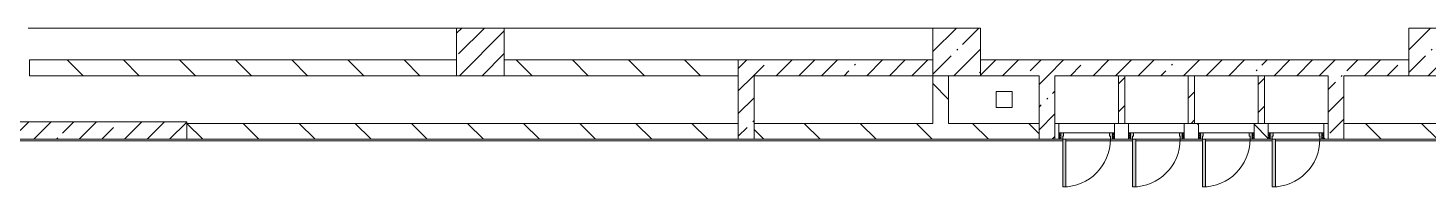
# Model space of a CAD drawing. Header units: millimetres. Extents: x 81469 to 281789, y -8553 to 29000.
# Drawn here: x 195365 to 213005, y 10300 to 12300 of the extents above; entities that cross this region are included whole.
import ezdxf

# ---------------------------------------------------------------- set-up
doc = ezdxf.new("R2010")
doc.units = ezdxf.units.MM
for name, color, linetype, lineweight, true_color in [('A-DOOR-2', 7, 'Continuous', 5, 0xe2e2e2), ('A-DOOR-3', 7, 'Continuous', 5, 0xaaaaaa), ('A-DOOR-FRAM-1', 7, 'Continuous', 5, 0xe2e2e2), ('A-DOOR-FRAM-3', 7, 'Continuous', 5, 0xaaaaaa), ('A-FLOR-3', 7, 'Continuous', 5, 0xaaaaaa)]:
    doc.layers.add(name, color=color, linetype=linetype, lineweight=lineweight, true_color=true_color)
for name, color, linetype, lineweight in [('A-WALL', 7, 'Continuous', 9), ('I-WALL-2', 7, 'Continuous', 5), ('S-COLS-1', 7, 'Continuous', 5)]:
    doc.layers.add(name, color=color, linetype=linetype, lineweight=lineweight)
pattern_1 = [(135, (152605.2, 0), (-353.5534, -353.5534), [])]
pattern_2 = [(45, (152605.2, 0), (-285.1231, 285.1231), []), (45, (152890.3, 0), (-285.1231, 285.1231), [504.031, -100.806, 16.764, -84.042])]
pattern_3 = [(45, (152605.18, 0), (-176.7767, 176.7767), [])]
pattern_4 = [(135, (1951.41, 164.685), (-14.14214, -14.14214), []), (225, (1951.41, 164.685), (14.14214, -14.14214), [])]
pattern_5 = [(45, (-171.384, 164.685), (-14.1421, 14.1421), []), (135, (-171.384, 164.685), (-14.1421, -14.1421), [])]

# ---------------------------------------------------------------- blocks, each defined once
blk = doc.blocks.new('BSC_Колонна _Прямоугольная - 600х600-23205375-3_5_3_птичка')
at = {"layer": 'S-COLS-1'}
h = blk.add_hatch(dxfattribs=at)
h.set_pattern_fill('FP_64', color=256, style=0, pattern_type=2)
h.set_pattern_definition([(45, (-54460, -12000), (-285.123, 285.123), []), (45, (-54174.88, -12000), (-285.123, 285.123), [504.031, -100.806, 16.764, -84.042])])
h.paths.add_polyline_path([(-300, -300), (300, -300), (300, 300), (-300, 300)])
for p, q in [((300, 300), (-300, 300)), ((-300, 300), (-300, -300)), ((300, -300), (300, 300)), ((-300, -300), (300, -300))]:
    blk.add_line(p, q, dxfattribs=at)
blk = doc.blocks.new('BSC_Колонна _Прямоугольная - 600х600-V33-3_5_3_птичка')
at = {"layer": 'S-COLS-1'}
h = blk.add_hatch(dxfattribs=at)
h.set_pattern_fill('FP_73', color=256, style=0, pattern_type=2)
h.set_pattern_definition([(45, (-60460, -12000), (-285.1231, 285.1231), []), (45, (-60174.88, -12000), (-285.1231, 285.1231), [504.031, -100.806, 16.764, -84.042])])
h.paths.add_polyline_path([(-300, -300), (300, -300), (300, 300), (-300, 300)])
for p, q in [((300, 300), (-300, 300)), ((-300, 300), (-300, -300)), ((300, -300), (300, 300)), ((-300, -300), (300, -300))]:
    blk.add_line(p, q, dxfattribs=at)
blk = doc.blocks.new('110_Дверь_СКБ_1Ст - д-18 700x2100h_Технический шкаф ЭОМ и СС-V109-3_5_3_птичка')
at = {"layer": 'A-DOOR-2'}
h = blk.add_hatch(color=256, dxfattribs=at)
h.paths.add_polyline_path([(-312.5, 100), (-312.5, 20), (-277.5, 20), (-277.5, 60), (-287.5, 60), (-292.5, 100)])
h.paths.add_polyline_path([(312.5, 100), (312.5, 60), (302.5, 60), (302.5, 20), (337.5, 20), (337.5, 100)])
at = {"layer": 'A-DOOR-3'}
h = blk.add_hatch(dxfattribs=at)
h.set_pattern_fill('FP_102', color=256, style=0, pattern_type=2)
h.set_pattern_definition(pattern_4)
h.paths.add_polyline_path([(362.5, 100), (337.5, 100), (337.5, 20), (362.5, 20)])
at = {"layer": 'A-DOOR-FRAM-1'}
blk.add_hatch(color=256, dxfattribs=at).paths.add_polyline_path([(272.5, 700), (272.5, 100), (312.5, 100), (312.5, 700)])
at = {"layer": 'A-DOOR-FRAM-3'}
h = blk.add_hatch(dxfattribs=at)
h.set_pattern_fill('FP_103', color=256, style=0, pattern_type=2)
h.set_pattern_definition(pattern_5)
h.paths.add_polyline_path([(-312.5, 100), (-337.5, 100), (-337.5, 20), (-312.5, 20)])
at = {"layer": 'A-DOOR-3'}
for p, q in [((312.5, 700), (272.5, 700)), ((272.5, 700), (272.5, 100)), ((312.5, 100), (312.5, 700)), ((272.5, 100), (312.5, 100))]:
    blk.add_line(p, q, dxfattribs=at)
blk.add_arc((312.5, 100), 600, 90, 180, dxfattribs=at)
at = {"layer": 'A-DOOR-FRAM-3'}
for p, q in [((-312.5, 100), (-337.5, 100)), ((-337.5, 100), (-337.5, 20)), ((-337.5, 20), (-312.5, 20)), ((-287.5, 100), (-312.5, 100)), ((-312.5, 100), (-312.5, 20)), ((-312.5, 20), (-312.5, 100)), ((-312.5, 20), (-277.5, 20)), ((-287.5, 60), (-287.5, 100)), ((-287.5, 100), (272.5, 100)), ((-277.5, 60), (-287.5, 60)), ((-277.5, 20), (-277.5, 60)), ((302.5, 20), (-277.5, 20)), ((312.5, 60), (302.5, 60)), ((302.5, 60), (302.5, 20)), ((302.5, 20), (337.5, 20)), ((312.5, 100), (312.5, 60)), ((337.5, 100), (312.5, 100)), ((337.5, 20), (337.5, 100)), ((362.5, 100), (337.5, 100)), ((337.5, 100), (337.5, 20)), ((337.5, 20), (362.5, 20)), ((362.5, 20), (362.5, 100))]:
    blk.add_line(p, q, dxfattribs=at)
blk = doc.blocks.new('110_Дверь_СКБ_1Ст - д-18 700x2100h_Технический шкаф ЭОМ и СС-V110-3_5_3_птичка')
at = {"layer": 'A-DOOR-2'}
h = blk.add_hatch(color=256, dxfattribs=at)
h.paths.add_polyline_path([(312.5, 100), (312.5, 60), (302.5, 60), (302.5, 20), (337.5, 20), (337.5, 100)])
h.paths.add_polyline_path([(-287.5, 100), (-312.5, 100), (-312.5, 20), (-277.5, 20), (-277.5, 60), (-287.5, 60)])
at = {"layer": 'A-DOOR-3'}
h = blk.add_hatch(dxfattribs=at)
h.set_pattern_fill('FP_102', color=256, style=0, pattern_type=2)
h.set_pattern_definition(pattern_4)
h.paths.add_polyline_path([(362.5, 100), (337.5, 100), (337.5, 20), (362.5, 20)])
at = {"layer": 'A-DOOR-FRAM-1'}
blk.add_hatch(color=256, dxfattribs=at).paths.add_polyline_path([(272.5, 700), (272.5, 100), (312.5, 100), (312.5, 700)])
at = {"layer": 'A-DOOR-FRAM-3'}
h = blk.add_hatch(dxfattribs=at)
h.set_pattern_fill('FP_103', color=256, style=0, pattern_type=2)
h.set_pattern_definition(pattern_5)
h.paths.add_polyline_path([(-312.5, 100), (-337.5, 100), (-337.5, 20), (-312.5, 20)])
at = {"layer": 'A-DOOR-3'}
for p, q in [((312.5, 700), (272.5, 700)), ((272.5, 700), (272.5, 100)), ((312.5, 100), (312.5, 700)), ((272.5, 100), (312.5, 100))]:
    blk.add_line(p, q, dxfattribs=at)
blk.add_arc((312.5, 100), 600, 90, 180, dxfattribs=at)
at = {"layer": 'A-DOOR-FRAM-3'}
for p, q in [((-312.5, 100), (-337.5, 100)), ((-337.5, 100), (-337.5, 20)), ((-337.5, 20), (-312.5, 20)), ((-287.5, 100), (-312.5, 100)), ((-312.5, 100), (-312.5, 20)), ((-312.5, 20), (-312.5, 100)), ((-312.5, 20), (-277.5, 20)), ((-287.5, 60), (-287.5, 100)), ((-287.5, 100), (272.5, 100)), ((-277.5, 60), (-287.5, 60)), ((-277.5, 20), (-277.5, 60)), ((302.5, 20), (-277.5, 20)), ((312.5, 60), (302.5, 60)), ((302.5, 60), (302.5, 20)), ((302.5, 20), (337.5, 20)), ((312.5, 100), (312.5, 60)), ((337.5, 100), (312.5, 100)), ((337.5, 20), (337.5, 100)), ((362.5, 100), (337.5, 100)), ((337.5, 100), (337.5, 20)), ((337.5, 20), (362.5, 20)), ((362.5, 20), (362.5, 100))]:
    blk.add_line(p, q, dxfattribs=at)

msp = doc.modelspace()

# ---------------------------------------------------------------- hatches: boundary and pattern name
at = {"layer": 'I-WALL-2'}
h = msp.add_hatch(dxfattribs=at)
h.set_pattern_fill('FP_59', color=256, style=0, pattern_type=2)
h.set_pattern_definition(pattern_1)
h.paths.add_polyline_path([(204315.2, 11700), (204315.2, 11900), (201365.2, 11900), (201365.2, 11700)])
h.paths.add_polyline_path([(198287.6, 11700), (200765.2, 11700), (200765.2, 11900), (195385.2, 11900), (195385.2, 11700)])
h = msp.add_hatch(dxfattribs=at)
h.set_pattern_fill('FP_56', color=256, style=0, pattern_type=2)
h.set_pattern_definition(pattern_2)
h.paths.add_polyline_path([(206765.2, 11700), (206765.2, 11900), (204315.2, 11900), (204315.2, 11700), (205745.3, 11700)])
h = msp.add_hatch(dxfattribs=at)
h.set_pattern_fill('FP_56', color=256, style=0, pattern_type=2)
h.set_pattern_definition(pattern_2)
h.paths.add_polyline_path([(214565.2, 11700), (218765.2, 11700), (218765.2, 11900), (213365.2, 11900), (213365.2, 11700), (213965.2, 11700)])
h.paths.add_polyline_path([(211945.2, 11700), (212765.2, 11700), (212765.2, 11900), (207365.2, 11900), (207365.2, 11700), (211745.2, 11700)])
h = msp.add_hatch(dxfattribs=at)
h.set_pattern_fill('FP_56', color=256, style=0, pattern_type=2)
h.set_pattern_definition(pattern_2)
h.paths.add_polyline_path([(204315.2, 10900), (204515.2, 10900), (204515.2, 11700), (204315.2, 11700), (204315.2, 11100)])
h = msp.add_hatch(dxfattribs=at)
h.set_pattern_fill('FP_59', color=256, style=0, pattern_type=2)
h.set_pattern_definition(pattern_1)
h.paths.add_polyline_path([(206765.2, 11100), (206965.2, 11100), (206965.2, 11700), (206765.2, 11700), (206765.2, 11221)])
h = msp.add_hatch(dxfattribs=at)
h.set_pattern_fill('FP_56', color=256, style=0, pattern_type=2)
h.set_pattern_definition(pattern_2)
h.paths.add_polyline_path([(208105.2, 10900), (208305.2, 10900), (208305.2, 11700), (208105.2, 11700), (208105.2, 11100)])
h = msp.add_hatch(dxfattribs=at)
h.set_pattern_fill('FP_61', color=256, style=0, pattern_type=2)
h.set_pattern_definition(pattern_3)
h.paths.add_polyline_path([(209184.4, 11100), (209184.4, 11700), (209104.4, 11700), (209104.4, 11100)])
h = msp.add_hatch(dxfattribs=at)
h.set_pattern_fill('FP_61', color=256, style=0, pattern_type=2)
h.set_pattern_definition(pattern_3)
h.paths.add_polyline_path([(210064.4, 11100), (210064.4, 11700), (209984.4, 11700), (209984.4, 11100)])
h = msp.add_hatch(dxfattribs=at)
h.set_pattern_fill('FP_61', color=256, style=0, pattern_type=2)
h.set_pattern_definition(pattern_3)
h.paths.add_polyline_path([(210864.4, 11100), (210944.4, 11100), (210944.4, 11700), (210864.4, 11700), (210864.4, 11221)])
h = msp.add_hatch(dxfattribs=at)
h.set_pattern_fill('FP_56', color=256, style=0, pattern_type=2)
h.set_pattern_definition(pattern_2)
h.paths.add_polyline_path([(211745.2, 10900), (211945.2, 10900), (211945.2, 11700), (211745.2, 11700), (211745.2, 11100)])
h = msp.add_hatch(dxfattribs=at)
h.set_pattern_fill('FP_56', color=256, style=0, pattern_type=2)
h.set_pattern_definition(pattern_2)
h.paths.add_polyline_path([(197365.2, 10900), (197365.2, 11120), (194985.2, 11120), (194985.2, 10900)])
h = msp.add_hatch(dxfattribs=at)
h.set_pattern_fill('FP_59', color=256, style=0, pattern_type=2)
h.set_pattern_definition(pattern_1)
h.paths.add_polyline_path([(213765.2, 10900), (213765.2, 11100), (211945.2, 11100), (211945.2, 10900), (213202.9, 10900)])
h.paths.add_polyline_path([(209940.2, 10900), (210113, 10900), (210113, 11100), (209933, 11100), (209933, 10900)])
h.paths.add_polyline_path([(210813, 10900), (210993, 10900), (210993, 11100), (210813, 11100), (210813, 10980)])
h.paths.add_polyline_path([(211745.2, 10900), (211745.2, 11100), (211693, 11100), (211693, 10900)])
h.paths.add_polyline_path([(209233, 10900), (209233, 11100), (209053, 11100), (209053, 10900)])
h.paths.add_polyline_path([(207609.7, 10900), (208105.2, 10900), (208105.2, 11100), (204515.2, 11100), (204515.2, 10900), (205745.3, 10900)])
h.paths.add_polyline_path([(208305.2, 10900), (208353, 10900), (208353, 11100), (208305.2, 11100), (208305.2, 10980)])
h.paths.add_polyline_path([(202016.4, 10900), (204315.2, 10900), (204315.2, 11100), (197365.2, 11100), (197365.2, 10900), (198287.6, 10900)])
at = {"layer": 'S-COLS-1'}
h = msp.add_hatch(dxfattribs=at)
h.set_pattern_fill('FP_56', color=256, style=0, pattern_type=2)
h.set_pattern_definition(pattern_2)
h.paths.add_polyline_path([(201365.2, 11700), (201365.2, 12300), (200765.2, 12300), (200765.2, 11700)])

# ---------------------------------------------------------------- linework, layer by layer
at = {"layer": 'A-FLOR-3'}
for p, q in [((200765.2, 12300), (195365.2, 12300)), ((206765.2, 12300), (201365.2, 12300)), ((207565.2, 11500), (207765.2, 11500)), ((207565.2, 11300), (207565.2, 11500)), ((207765.2, 11500), (207765.2, 11300)), ((207765.2, 11300), (207565.2, 11300)), ((208403, 10880), (195005.2, 10880)), ((209283, 10880), (208443, 10880)), ((210163, 10880), (209323, 10880)), ((211043, 10880), (210203, 10880)), ((213985.2, 10880), (211083, 10880))]:
    msp.add_line(p, q, dxfattribs=at)
at = {"layer": 'A-WALL'}
for p, q in [((204315.2, 11700), (204315.2, 11900)), ((209184.4, 11700), (209104.4, 11700)), ((210064.4, 11700), (209984.4, 11700)), ((210944.4, 11700), (210864.4, 11700)), ((204315.2, 10900), (204315.2, 11100)), ((204515.2, 10900), (204515.2, 11100)), ((208105.2, 10900), (208105.2, 11100)), ((208305.2, 10900), (208305.2, 11100)), ((209104.4, 11100), (209184.4, 11100)), ((209984.4, 11100), (210064.4, 11100)), ((210864.4, 11100), (210944.4, 11100)), ((211745.2, 10900), (211745.2, 11100)), ((211945.2, 10900), (211945.2, 11100))]:
    msp.add_line(p, q, dxfattribs=at)
at = {"layer": 'I-WALL-2'}
for p, q in [((200765.2, 11900), (195385.2, 11900)), ((195385.2, 11900), (195385.2, 11700)), ((200765.2, 11700), (200765.2, 11900)), ((206765.2, 11900), (201365.2, 11900)), ((201365.2, 11900), (201365.2, 11700)), ((212765.2, 11900), (207365.2, 11900)), ((195385.2, 11700), (200765.2, 11700)), ((201365.2, 11700), (204315.2, 11700)), ((204315.2, 11700), (204315.2, 11100)), ((204515.2, 11100), (204515.2, 11700)), ((204515.2, 11700), (206765.2, 11700)), ((206765.2, 11700), (206765.2, 11100)), ((206965.2, 11100), (206965.2, 11700)), ((207365.2, 11700), (208105.2, 11700)), ((208105.2, 11700), (208105.2, 11100)), ((208305.2, 11100), (208305.2, 11700)), ((208305.2, 11700), (209104.4, 11700)), ((209104.4, 11700), (209104.4, 11100)), ((209184.4, 11100), (209184.4, 11700)), ((209184.4, 11700), (209984.4, 11700)), ((209984.4, 11700), (209984.4, 11100)), ((210064.4, 11100), (210064.4, 11700)), ((210064.4, 11700), (210864.4, 11700)), ((210864.4, 11700), (210864.4, 11100)), ((210944.4, 11100), (210944.4, 11700)), ((210944.4, 11700), (211745.2, 11700)), ((211745.2, 11700), (211745.2, 11100)), ((211945.2, 11100), (211945.2, 11700)), ((211945.2, 11700), (212765.2, 11700)), ((197365.2, 11120), (194985.2, 11120)), ((197365.2, 10900), (197365.2, 11120)), ((204315.2, 11100), (197365.2, 11100)), ((206765.2, 11100), (204515.2, 11100)), ((208105.2, 11100), (206965.2, 11100)), ((208305.2, 11100), (209104.4, 11100)), ((208353, 10980), (208353, 11100)), ((209053, 11100), (209053, 10980)), ((209184.4, 11100), (209984.4, 11100)), ((209233, 10980), (209233, 11100)), ((209933, 11100), (209933, 10980)), ((210064.4, 11100), (210864.4, 11100)), ((210113, 10980), (210113, 11100)), ((210813, 11100), (210813, 10980)), ((210944.4, 11100), (211745.2, 11100)), ((210993, 10980), (210993, 11100)), ((211693, 11100), (211693, 10980)), ((213165.2, 11100), (211945.2, 11100)), ((194985.2, 10900), (208353, 10900)), ((209053, 10900), (209233, 10900)), ((209933, 10900), (210113, 10900)), ((210813, 10900), (210993, 10900)), ((211693, 10900), (213965.2, 10900))]:
    msp.add_line(p, q, dxfattribs=at)
at = {"layer": 'S-COLS-1'}
for p, q in [((201365.2, 12300), (200765.2, 12300)), ((200765.2, 12300), (200765.2, 11900)), ((201365.2, 11900), (201365.2, 12300)), ((200765.2, 11900), (200765.2, 11700)), ((201365.2, 11700), (201365.2, 11900)), ((200765.2, 11700), (201365.2, 11700))]:
    msp.add_line(p, q, dxfattribs=at)

# ---------------------------------------------------------------- block references
at = {"layer": 'A-DOOR-3', "rotation": 180}
for name, p in [('110_Дверь_СКБ_1Ст - д-18 700x2100h_Технический шкаф ЭОМ и СС-V109-3_5_3_птичка', (208715.5, 11000)), ('110_Дверь_СКБ_1Ст - д-18 700x2100h_Технический шкаф ЭОМ и СС-V110-3_5_3_птичка', (209595.5, 11000)), ('110_Дверь_СКБ_1Ст - д-18 700x2100h_Технический шкаф ЭОМ и СС-V110-3_5_3_птичка', (210475.5, 11000)), ('110_Дверь_СКБ_1Ст - д-18 700x2100h_Технический шкаф ЭОМ и СС-V110-3_5_3_птичка', (211355.5, 11000))]:
    msp.add_blockref(name, p, dxfattribs=at)
at = {"layer": 'S-COLS-1'}
for name, p in [('BSC_Колонна _Прямоугольная - 600х600-23205375-3_5_3_птичка', (207065.2, 12000)), ('BSC_Колонна _Прямоугольная - 600х600-V33-3_5_3_птичка', (213065.2, 12000))]:
    msp.add_blockref(name, p, dxfattribs=at)

doc.saveas('drawing.dxf')
